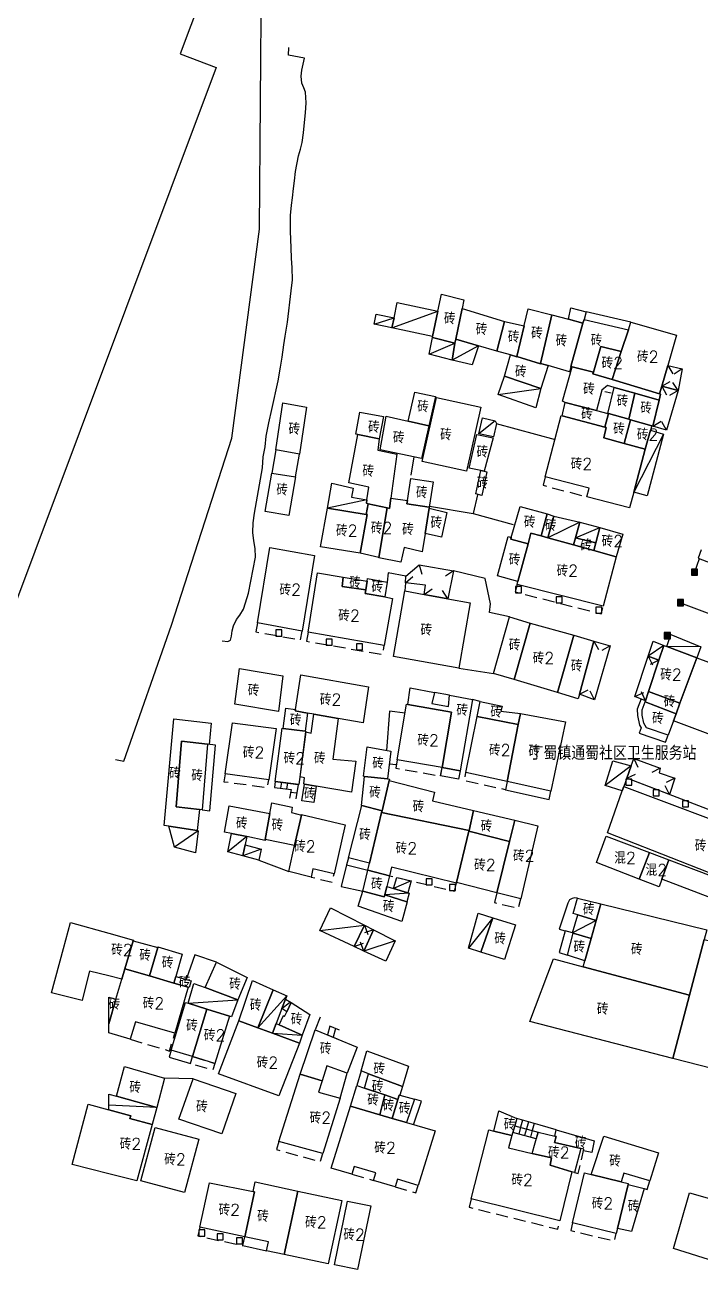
# Model space of a CAD drawing. Header units: millimetres. Extents: x 51 to 1261, y 60 to 1114.
# Drawn here: x 246.7 to 358.4, y 764.7 to 971.5 of the extents above; entities that cross this region are included whole.
import ezdxf

# ---------------------------------------------------------------- set-up
doc = ezdxf.new("R2010")
doc.units = ezdxf.units.MM
doc.linetypes.add('X5', pattern=[3, 2, -1])
doc.layers.add('JMD', color=6, linetype='Continuous')
doc.layers.get('0').off()
doc.styles.add('HZ', font='rs.shx', dxfattribs={"width": 0.8, "bigfont": 'hztxt.shx'})
doc.linetypes.add('443', pattern='A,9.4,[169,AAA.SHX,S=1,R=0,X=0,Y=0.15],0.6', length=10)
doc.linetypes.add('447', pattern='A,8,-1,[148,AAA.SHX,S=1,R=0,X=0,Y=0],-1', length=10)

# ---------------------------------------------------------------- blocks, each defined once
blk = doc.blocks.new('gc291')
blk.add_lwpolyline([(-0.5, -0.5), (0.5, -0.5), (0.5, 0.5), (-0.5, 0.5), (-0.5, -0.5)])
blk = doc.blocks.new('*U16')
at = {"linetype": 'Continuous'}
for points in [[(0, 0), (0.5, 0.5), (-0.5, 0.5)], [(0, 0), (-0.5, 0.5), (-0.5, -0.5)], [(0, 0), (-0.5, -0.5), (0.5, -0.5)], [(0, 0), (0.5, -0.5), (0.5, 0.5)]]:
    blk.add_solid(points, dxfattribs=at)
blk = doc.blocks.new('gc002')
blk.add_lwpolyline([(-0.5, -0.5), (0.5, -0.5), (0.5, 0.5), (-0.5, 0.5), (-0.5, -0.5)])
at = {"linetype": 'Continuous'}
blk.add_blockref('*U16', (0, 0), dxfattribs=at)

msp = doc.modelspace()

# ---------------------------------------------------------------- linework, layer by layer
at = {"layer": 'JMD', "color": 6, "linetype": 'Continuous', "flags": 128}
for points in [[(191.66, 997.16), (209.39, 990.51), (218.16, 1013.89), (281.18, 990.25), (272.37, 966.77), (278.31, 964.54), (240.83, 864.57), (51.1, 935.74), (118.06, 1114.16), (221.06, 1075.52)], [(318.94, 924.73), (317.89, 919.64), (317.75, 918.95), (314.03, 919.89), (314.07, 920.09), (314.93, 924.27), (315.51, 927.1), (319.24, 926.16)], [(314.93, 924.27), (314.07, 920.09), (307.35, 921.49), (307.69, 923.19), (308.19, 925.69)], [(339.08, 922.89), (338.91, 922.27), (336.53, 922.92), (336.9, 924.82), (339.43, 924.15)], [(307.69, 923.19), (307.35, 921.49), (304.41, 922.1), (304.74, 923.76)], [(325.93, 922.58), (324.66, 917.68), (321.63, 918.56), (317.89, 919.64), (318.94, 924.73)], [(333.78, 923.68), (331.9, 915.64), (331.88, 915.54), (327.99, 916.76), (329.18, 921.82), (329.2, 921.92), (329.84, 924.65)], [(336.53, 922.92), (338.91, 922.27), (336.92, 915.12), (336.68, 914.25), (333.17, 915.27), (331.9, 915.64), (333.78, 923.68)], [(346.42, 921.2), (345.24, 917.58), (341.88, 918.42), (340.63, 914.19), (337.12, 915.06), (336.92, 915.12), (338.91, 922.27), (339.08, 922.89)], [(329.18, 921.82), (327.99, 916.76), (327.99, 916.74), (326.94, 917.04), (324.66, 917.68), (325.93, 922.58)], [(352.92, 915.29), (351.93, 911.85), (351.56, 910.6), (343.73, 912.97), (345.24, 917.58), (346.42, 921.2), (346.83, 922.44), (354.38, 920.3)], [(317.75, 918.95), (317.32, 916.17), (313.49, 917.14), (314.03, 919.89)], [(321.63, 918.56), (320.62, 915.42), (317.32, 916.17), (317.75, 918.95), (317.89, 919.64)], [(327.99, 916.76), (331.88, 915.54), (331.9, 915.64), (333.17, 915.27), (331.97, 911.51), (325.94, 913.51), (326.94, 917.04), (327.99, 916.74)], [(345.24, 917.58), (343.73, 912.97), (340.56, 913.93), (340.63, 914.19), (341.88, 918.42)], [(340.63, 914.19), (340.56, 913.93), (343.73, 912.97), (351.56, 910.6), (351.71, 910.56), (351.47, 909.56), (347.5, 910.69), (344.09, 911.67), (342.97, 911.99), (342.02, 911.23), (341.15, 907.85), (335.99, 909.16), (335.54, 909.37), (337.12, 915.06)], [(331.97, 911.51), (331.12, 908.29), (324.91, 910.5), (325.94, 913.51)], [(313.46, 905.34), (310.04, 906.1), (311.15, 910.9), (314.55, 910.15)], [(347.5, 910.69), (346.49, 906.39), (343.12, 907.34), (343, 907.38), (344.09, 911.67)], [(351.47, 909.56), (350.46, 905.27), (350.27, 905.32), (346.76, 906.31), (346.49, 906.39), (347.5, 910.69)], [(293.25, 908.4), (292.08, 900.63), (288.16, 901.33), (289.33, 909.1)], [(322.02, 908.39), (319.64, 897.81), (312.33, 899.43), (314.72, 910.01)], [(341.15, 907.85), (343, 907.38), (343.12, 907.34), (342.53, 905.11), (335.47, 906.98), (335.99, 909.16)], [(305.26, 903.19), (301.71, 903.86), (301.37, 903.92), (302.04, 907.58), (305.93, 906.86)], [(310.04, 906.1), (313.46, 905.34), (312.24, 899.93), (305.42, 901.35), (306.42, 906.91)], [(324.63, 905.71), (324.13, 903.47), (321.73, 903.97), (322.31, 906.63), (324.41, 906.12)], [(335.47, 906.98), (342.53, 905.11), (342.74, 905.05), (342.34, 903.35), (345.72, 902.42), (349.2, 901.46), (347.31, 894.36), (346.61, 891.74), (339.55, 893.59), (339.92, 894.99), (332.69, 896.89), (335.33, 907.02)], [(346.49, 906.39), (346.76, 906.31), (345.72, 902.42), (342.34, 903.35), (342.74, 905.05), (342.53, 905.11), (343.12, 907.34)], [(350.27, 905.32), (350.07, 904.6), (349.2, 901.46), (345.72, 902.42), (346.76, 906.31)], [(347.31, 894.36), (349.2, 901.46), (350.07, 904.6), (352.23, 903.92), (349.5, 893.77)], [(305.26, 903.19), (305.01, 901.28), (308.18, 900.62), (307.19, 893.34), (306.96, 891.66), (306.56, 891.75), (303.44, 892.44), (303.12, 892.51), (303.21, 893.08), (303.53, 895.2), (300.24, 895.87), (301.71, 903.86)], [(322.6, 897.8), (322.04, 897.91), (320.11, 898.31), (321.37, 903.89), (324.09, 903.32)], [(322.6, 897.8), (323.03, 897.71), (322.19, 893.8), (321.22, 894.09), (322.04, 897.91)], [(291.41, 896.86), (290.31, 890.52), (286.43, 891.17), (287.52, 897.51)], [(303.21, 893.08), (303.12, 892.51), (303.44, 892.44), (303.11, 890.67), (296.71, 891.69), (297.41, 895.85), (300.97, 895.01), (300.68, 893.5)], [(313.52, 891.85), (309.83, 892.45), (309.9, 892.95), (310.47, 896.63), (314.17, 896.04)], [(306.56, 891.75), (305.19, 883.57), (302.12, 884.28), (303.27, 890.64), (303.11, 890.67), (303.44, 892.44)], [(309.9, 892.95), (309.83, 892.45), (313.52, 891.85), (313.5, 891.69), (312.82, 887.51), (312.34, 884.51), (309.37, 885.21), (308.81, 882.76), (305.18, 883.52), (305.19, 883.57), (306.56, 891.75), (306.96, 891.66), (307.19, 893.34)], [(333.02, 890.75), (331.99, 887.12), (330.32, 887.59), (329.84, 885.82), (326.97, 886.56), (327.05, 886.86), (328.53, 891.99)], [(303.11, 890.67), (303.27, 890.64), (302.12, 884.28), (295.56, 885.33), (296.71, 891.69)], [(312.82, 887.51), (313.5, 891.69), (316.4, 891), (315.51, 886.89)], [(334.07, 890.41), (333.12, 886.81), (331.99, 887.12), (333.02, 890.75)], [(338.39, 889.41), (337.67, 886.81), (337.34, 885.63), (333.12, 886.81), (334.07, 890.41)], [(331.99, 887.12), (333.12, 886.81), (337.34, 885.63), (340.69, 884.69), (344.41, 883.66), (342.24, 875.52), (328.03, 879.12), (328.16, 879.59), (329.84, 885.82), (330.32, 887.59)], [(341.69, 888.51), (341.03, 885.98), (337.67, 886.81), (338.39, 889.41)], [(344.41, 883.66), (340.69, 884.69), (341.03, 885.98), (341.69, 888.51), (345.52, 887.43)], [(327.05, 886.86), (326.97, 886.56), (329.84, 885.82), (328.16, 879.59), (324.79, 880.51), (326.55, 887.02)], [(341.03, 885.98), (340.69, 884.69), (337.34, 885.63), (337.67, 886.81)], [(294.54, 883.88), (292.5, 871.4), (285.13, 872.75), (287.17, 885.23)], [(299.27, 880.32), (299.11, 878.78), (303.03, 878.19), (302.95, 877.61), (306.16, 877.03), (307.43, 876.8), (306.09, 869.01), (293.49, 871.2), (295.07, 881.03)], [(303.24, 879.67), (303.03, 878.19), (299.11, 878.78), (299.27, 880.32)], [(306.16, 877.03), (302.95, 877.61), (303.03, 878.19), (303.24, 879.67), (303.29, 880.08), (306.56, 879.49)], [(312.68, 877.46), (316.59, 876.75), (320.26, 876.09), (318.39, 865.24), (307.6, 867.19), (309.47, 878.05)], [(330.2, 872.73), (327.52, 863.38), (324.14, 864.39), (326.79, 873.76)], [(337.41, 870.7), (334.7, 861.25), (327.52, 863.38), (330.2, 872.73)], [(340.7, 869.73), (338.33, 860.95), (338.14, 860.22), (334.7, 861.25), (337.41, 870.7)], [(352.27, 869.04), (351.45, 866.57), (349.68, 867.24), (350.5, 869.72)], [(352.75, 868.86), (357.7, 866.98), (354.92, 859.46), (349.76, 861.42), (351.45, 866.57), (352.27, 869.04)], [(357.7, 866.98), (352.75, 868.86), (353.44, 870.82), (358.36, 868.77)], [(376.86, 859.87), (375.54, 856.31), (373.7, 851.33), (372.97, 849.36), (367.08, 851.59), (353.86, 856.59), (354.28, 857.73), (354.92, 859.46), (357.7, 866.98), (367.08, 863.5)], [(289.35, 864.02), (288.6, 858.13), (281.42, 859.33), (282.16, 865.21)], [(298.44, 856.94), (294.46, 857.65), (293.38, 857.84), (291.36, 858.2), (291.4, 858.45), (292.27, 864.15), (303.5, 862.16), (302.59, 856.21)], [(315.62, 848.83), (317.17, 857.98), (309.96, 859.29), (310.34, 862), (314.36, 861.27), (313.95, 859.44), (316.68, 858.92), (316.87, 860.79), (320.65, 860.08), (318.6, 848.31)], [(354.92, 859.46), (354.28, 857.73), (349.21, 859.73), (349.25, 859.88), (349.76, 861.42)], [(291.4, 858.45), (291.36, 858.2), (293.38, 857.84), (293.01, 854.83), (289.38, 855.31), (289.84, 858.66)], [(309.96, 859.29), (317.17, 857.98), (315.62, 848.83), (308.21, 850.12), (309.77, 859.33)], [(328.59, 857.76), (328.22, 855.93), (321.42, 857.26), (321.92, 859.76), (325.54, 859), (325.35, 858.17)], [(354.28, 857.73), (353.86, 856.59), (352.97, 854.18), (349.39, 855.38), (348.99, 856.16), (348.69, 857.52), (348.67, 858.37), (349.21, 859.73)], [(276.9, 852.69), (272.6, 853.18), (271.69, 842.35), (275.57, 841.9), (275.18, 838.43), (270.47, 839.13), (269.7, 839.24), (271.32, 856.89), (277.48, 856.2), (277.16, 852.66)], [(298.44, 856.94), (297.59, 850.25), (301.39, 849.9), (300.66, 844.75), (294.81, 845.78), (292.89, 846.11), (292.78, 846.13), (292.89, 847.13), (292.16, 847.29), (293.1, 854.73), (293.99, 854.55), (294.46, 857.65)], [(328.22, 855.93), (326.36, 846.52), (319.57, 848.03), (321.42, 857.26)], [(326.36, 846.52), (328.22, 855.93), (328.59, 857.76), (336, 856.38), (333.59, 844.92)], [(288.2, 855.3), (286.99, 846.84), (279.78, 847.79), (281, 856.25)], [(289.38, 855.31), (293.01, 854.83), (293.11, 854.82), (293.1, 854.73), (291.97, 846.02), (288.08, 846.54), (289.22, 855.33)], [(276.9, 852.69), (275.98, 841.85), (275.57, 841.9), (271.69, 842.35), (272.6, 853.18)], [(306.61, 846.96), (302.81, 847.39), (302.66, 847.41), (303.28, 852.27), (307.14, 851.55)], [(346.88, 849.13), (346.15, 847.09), (345.66, 845.71), (345.41, 845.02), (342.59, 845.87), (343.86, 849.97)], [(306.61, 846.96), (306.95, 846.92), (306.89, 846.68), (305.71, 841.69), (302.37, 842.55), (302.32, 842.56), (302.81, 847.39)], [(320.85, 841.73), (320.08, 838.44), (305.65, 841.44), (305.71, 841.69), (306.89, 846.68), (314.37, 844.76), (314.05, 843.33)], [(294.81, 845.78), (294.43, 843.08), (292.48, 843.35), (292.89, 846.11)], [(376.32, 834.22), (376.14, 833.73), (374.66, 829.69), (373.35, 826.1), (370.03, 827.4), (367.08, 828.57), (342.94, 838.08), (345.41, 845.02), (345.66, 845.71), (367.08, 837.69)], [(287.18, 841.27), (286.42, 836.96), (286.39, 836.81), (283.38, 837.43), (280.86, 837.95), (279.69, 838.19), (280.48, 842.54)], [(292.41, 841), (291.27, 835.96), (286.42, 836.96), (287.18, 841.27), (287.49, 843.03), (290.84, 842.29), (290.77, 841.41)], [(305.71, 841.69), (305.65, 841.44), (303.66, 833.04), (300.15, 833.91), (302.37, 842.55)], [(291.27, 835.96), (292.41, 841), (292.43, 841.11), (299.61, 839.38), (297.78, 831.26), (294.28, 832.1), (293.99, 830.75), (290.3, 831.68)], [(320.08, 838.44), (320.06, 838.33), (318.04, 829.84), (318.01, 829.72), (307.29, 832.36), (306.96, 830.96), (303.38, 831.87), (303.66, 833.04), (305.65, 841.44)], [(327.65, 840.16), (326.78, 836.64), (320.06, 838.33), (320.08, 838.44), (320.85, 841.73)], [(324.68, 828.14), (326.78, 836.64), (327.65, 840.16), (331.44, 839.21), (328.63, 827.13)], [(275.18, 838.43), (275.33, 838.41), (274.91, 834.76), (271.44, 835.69), (270.47, 839.13)], [(283.38, 837.43), (282.7, 834.26), (280.24, 834.93), (280.86, 837.95)], [(326.78, 836.64), (324.68, 828.14), (318.04, 829.84), (320.06, 838.33)], [(282.7, 834.26), (283.1, 836.07), (285.74, 835.37), (285.37, 833.56)], [(349.88, 834.81), (348.22, 830.39), (341.12, 833.14), (342.76, 837.5)], [(353.11, 833.59), (351.95, 830.4), (351.49, 829.12), (348.22, 830.39), (349.88, 834.81)], [(306.96, 830.96), (306.5, 829.17), (306.15, 827.81), (306.06, 827.47), (302.55, 828.39), (303.38, 831.87)], [(369.97, 827.21), (368.9, 823.95), (367.08, 824.64), (351.95, 830.4), (353.11, 833.59), (367.08, 828.3)], [(309.99, 828.16), (307.6, 828.85), (308.14, 830.68), (310.5, 830.11)], [(306.15, 827.81), (309.82, 826.67), (309.87, 826.65), (308.96, 823.42), (301.76, 825.93), (302.55, 828.39), (306.06, 827.47)], [(307.6, 828.85), (309.99, 828.16), (310.17, 828.11), (309.82, 826.67), (306.15, 827.81), (306.5, 829.17)], [(302.84, 822.79), (301.13, 819.26), (295.44, 821.93), (297.22, 825.67)], [(341.85, 826.31), (341.08, 823.59), (338.06, 824.51), (337.27, 824.75), (337.98, 827.26)], [(358.92, 820.41), (356.52, 811.24), (338.93, 815.93), (339.21, 816.89), (340.24, 820.59), (341.08, 823.59), (341.85, 826.31), (359.35, 822.02)], [(323.99, 824.02), (322.06, 818.33), (320, 818.98), (321.57, 824.77)], [(322.06, 818.33), (323.99, 824.02), (327.76, 822.84), (325.95, 817.12)], [(341.08, 823.59), (340.24, 820.59), (337.28, 821.48), (337.17, 821.51), (338.06, 824.51)], [(264.6, 820.22), (263.24, 815.6), (262.73, 813.87), (260.57, 814.4), (257.37, 815.17), (256.57, 811.94), (256.18, 810.37), (251.09, 811.62), (253.09, 818.94), (254.26, 823.21), (260.57, 821.45), (264.63, 820.31)], [(302.73, 818.52), (304.31, 822.04), (307.86, 820.22), (306.34, 816.84)], [(340.24, 820.59), (339.21, 816.89), (336.33, 817.83), (337.28, 821.48)], [(268.66, 819.11), (267.28, 814.41), (263.24, 815.6), (264.6, 820.22)], [(359.57, 820.24), (362.86, 819.37), (367.08, 818.26), (369.45, 817.64), (368.51, 813), (375.51, 811.13), (374.32, 802.61), (373.58, 797.35), (373.35, 795.72), (367.08, 797.33), (353.77, 800.77), (356.52, 811.24), (358.92, 820.41)], [(271.62, 814.33), (271.3, 813.23), (267.28, 814.41), (268.66, 819.11), (268.69, 819.21), (272.7, 818)], [(338.93, 815.93), (356.52, 811.24), (353.77, 800.77), (330.14, 806.87), (334.04, 817.23)], [(267.28, 814.41), (271.3, 813.23), (273.67, 812.54), (271.48, 804.97), (264.96, 806.84), (264.11, 803.93), (260.57, 805.02), (260.57, 806.51), (261.75, 810.55), (262.73, 813.87), (263.24, 815.6)], [(281.91, 810.48), (276.47, 812.47), (278.39, 816.66), (283.44, 814.15)], [(273.67, 812.54), (271.3, 813.23), (271.62, 814.33), (274.19, 813.58), (273.87, 812.48)], [(276.47, 812.47), (281.91, 810.48), (280.84, 807.64), (280.49, 807.75), (276.76, 808.92), (273.67, 809.88), (274.63, 813.15)], [(287.72, 812.11), (285.17, 805.82), (282.06, 806.96), (284.32, 813.63)], [(289.76, 810.59), (289.16, 809.03), (288.2, 806.52), (287.59, 804.93), (285.17, 805.82), (287.72, 812.11), (289.96, 811.11)], [(261.75, 810.55), (260.57, 806.51), (260.57, 810.87)], [(273.67, 809.88), (276.76, 808.92), (274.4, 801.07), (270.89, 802.13), (273.22, 810.02)], [(292.54, 804.63), (288.7, 806.3), (289.42, 807.84), (289.61, 807.71), (289.97, 808.49), (290.68, 810.01), (293.8, 808.03)], [(290.68, 810.01), (289.97, 808.49), (289.16, 809.03), (289.76, 810.59)], [(280.49, 807.75), (278.09, 799.96), (274.4, 801.07), (276.76, 808.92)], [(285.17, 805.82), (287.59, 804.93), (292.05, 803.29), (288.67, 794.58), (278.69, 798.25), (282.06, 806.96)], [(288.7, 806.3), (292.54, 804.63), (292.05, 803.29), (287.59, 804.93), (288.2, 806.52)], [(295.81, 797.07), (292.18, 798.18), (294.68, 805.5), (301.62, 802.66), (299.94, 798.31), (296.57, 799.56)], [(309.1, 796.15), (303.5, 798.25), (302.24, 798.72), (303.21, 802.04), (310.07, 799.47)], [(268.49, 792.67), (261.82, 794.51), (263.15, 799.42), (269.8, 797.52)], [(281.56, 794.99), (279.23, 788.31), (272.16, 790.71), (274.49, 797.4)], [(295.81, 797.07), (295.19, 795.18), (298.77, 794.19), (295.95, 785.05), (288.68, 787.04), (292.18, 798.18)], [(309.1, 796.15), (308.67, 794.69), (308.54, 794.72), (308.32, 794), (306.15, 794.74), (302.81, 795.88), (303.5, 798.25)], [(261.82, 794.51), (268.49, 792.67), (267.72, 789.83), (264.06, 790.83), (264.2, 791.28), (260.57, 792.27), (260.57, 794.86)], [(302.81, 795.88), (306.15, 794.74), (305.33, 791.47), (300.48, 792.89), (301.55, 796.32)], [(308.32, 794), (307.39, 790.86), (305.33, 791.47), (306.15, 794.74)], [(308.67, 794.69), (311.05, 794.04), (309.78, 790.16), (307.39, 790.86), (308.32, 794), (308.54, 794.72)], [(260.57, 792.27), (264.2, 791.28), (264.06, 790.83), (267.72, 789.83), (265.21, 780.53), (260.57, 781.71), (254.5, 783.26), (257.15, 793.21)], [(305.33, 791.47), (307.39, 790.86), (309.78, 790.16), (314.49, 788.78), (311.7, 779.78), (308.25, 780.8), (307.86, 779.56), (304.31, 780.6), (304.7, 781.84), (301.13, 782.89), (300.74, 781.65), (297.29, 782.66), (300.48, 792.89)], [(327.18, 788.05), (324.18, 788.77), (325.02, 792.12), (327.97, 790.86)], [(275.46, 787.44), (273.1, 778.64), (265.86, 780.55), (268.23, 789.36)], [(324.18, 788.77), (327.18, 788.05), (326.62, 786.02), (330.54, 785.08), (333.72, 784.32), (333.48, 783.13), (337.07, 782.05), (335.08, 773.91), (320.46, 777.55), (323.36, 788.97)], [(334.24, 787.94), (334.47, 787.89), (334.19, 786.86), (338.53, 785.89), (337.49, 781.92), (337.07, 782.05), (333.48, 783.13), (333.72, 784.32), (330.54, 785.08), (331.5, 788.61)], [(338.53, 785.89), (334.19, 786.86), (334.47, 787.89), (334.24, 787.94), (334.47, 788.97), (340.77, 787.18), (340.36, 785.21), (339.01, 785.51), (339.07, 785.77)], [(345.21, 780.4), (340.25, 781.59), (342.33, 787.93), (351.37, 785.18), (349.94, 780.56), (345.65, 781.83)], [(284.41, 778.76), (284.66, 778.71), (283.02, 771.31), (275.62, 772.91), (277.23, 780.22)], [(291.79, 778.85), (289.55, 768.37), (286.65, 768.99), (286.98, 770.46), (283.02, 771.31), (284.66, 778.71), (284.41, 778.76), (284.73, 780.37)], [(340.25, 781.59), (345.21, 780.4), (346.39, 780.12), (346.35, 779.95), (344.59, 772.68), (344.39, 771.86), (337.19, 773.59), (339.18, 781.85)], [(289.55, 768.37), (291.79, 778.85), (299.05, 777.28), (296.81, 766.81)], [(344.59, 772.68), (346.35, 779.95), (349, 779.26), (346.92, 772.17)], [(359.82, 777.62), (361.74, 777.07), (365.73, 775.93), (367.08, 775.54), (368.83, 775.04), (373.1, 773.81), (377.2, 772.63), (375.15, 764.66), (369.67, 766.09), (369.34, 764.98), (367.08, 765.49), (366.21, 765.68), (366.57, 766.91), (361.02, 768.41), (360.68, 767.22), (353.84, 769.36), (356.52, 778.57)], [(303.84, 776.43), (301.67, 765.89), (297.86, 766.65), (300.03, 777.18)]]:
    msp.add_lwpolyline(points, close=True, dxfattribs=at)
at = {"layer": 'JMD', "color": 6, "linetype": '443', "flags": 128}
for points in [[(261.67, 850.2), (263.08, 849.88), (270.92, 872.38), (280.87, 903.28), (285.46, 937.81), (285.78, 979.97), (285.95, 996.73)], [(342.51, 911), (343.57, 910.76)], [(324.55, 905.71), (334.3, 903.07)], [(288.16, 901.33), (287.52, 897.51)], [(291.41, 896.86), (292.08, 900.63)], [(310.95, 900.2), (310.46, 897.14)], [(321.49, 893.93), (320.76, 890.83), (327.38, 888.99)], [(313.55, 892.04), (320.76, 890.83)], [(358.12, 883.34), (357.33, 881.12)], [(309.65, 880.46), (306.75, 881.03), (306.56, 879.49)], [(309.59, 879.39), (309.47, 878.05)], [(326.79, 873.76), (323.44, 874.45), (323.63, 875.88), (322.76, 880.09), (317.52, 881.36)], [(355.01, 876.09), (367.08, 871.55)], [(318.39, 865.24), (324.14, 864.39)], [(316.87, 860.79), (314.36, 861.27)], [(321.92, 859.76), (320.65, 860.08)], [(309.52, 857.85), (306.95, 858.16), (306.47, 851.67)], [(306.9, 849.47), (308.08, 849.36)], [(285.37, 833.56), (290.3, 831.68)], [(299.86, 832.75), (298.94, 829.2), (302.55, 828.39)], [(337.98, 827.26), (337.57, 827.31), (337.13, 827.2), (336.67, 826.96), (336.4, 826.45), (335, 822.15), (335.94, 821.88)], [(278.39, 816.66), (274.79, 817.88), (273.33, 813.83)], [(295.49, 807.6), (294.68, 805.5)], [(302.24, 798.72), (301.55, 796.32)], [(274.49, 797.4), (269.8, 797.52)], [(298.77, 794.19), (299.94, 798.31)], [(334.47, 788.97), (331.81, 789.74)], [(349, 779.26), (349.5, 779.13), (349.94, 780.56)]]:
    msp.add_lwpolyline(points, dxfattribs=at)
at = {"layer": 'JMD', "color": 6, "linetype": '447', "flags": 128}
msp.add_lwpolyline([(279.3, 869.78), (280.21, 869.65), (280.67, 869.89), (280.86, 870.54), (280.94, 871.43), (281.16, 872.29), (281.65, 873.32), (282.24, 874.02), (282.81, 875.02), (283.13, 876.07), (283.64, 877.66), (284.8, 883.6), (284.75, 885.06), (284.53, 886.3), (284.37, 887.71), (284.4, 889.27), (284.62, 890.89), (285.99, 898.35), (286.1, 900.19), (286.4, 901.84), (286.58, 903.59), (286.99, 905.83), (287.5, 907.99), (288.56, 912.77), (288.93, 915.01), (289.23, 916.69), (289.5, 918.71), (289.72, 920.11), (290.12, 922.46), (290.72, 927.65), (290.9, 929.46), (290.88, 931.4), (290.77, 933.05), (290.72, 934.72), (290.58, 937.5), (290.61, 940.09), (290.74, 941.77), (290.93, 942.98), (291.09, 944.52), (291.23, 945.82), (291.42, 947.36), (291.9, 949.95), (292.23, 951.06), (292.5, 952.16), (292.74, 953.73), (292.93, 955.46), (293.06, 957.02), (293.17, 958.72), (293.06, 960.43), (292.77, 961.18), (292.47, 961.94), (292.36, 963.1), (292.47, 964.1), (292.88, 966.07), (290.26, 966.55), (290.31, 967.82)], dxfattribs=at)
at = {"layer": 'JMD', "color": 6}
for points in [[(304.41, 922.1), (307.69, 923.19)], [(307.35, 921.49), (314.93, 924.27)], [(339.08, 922.89), (346.42, 921.2), (346.83, 922.44), (339.43, 924.15), (339.08, 922.89)], [(313.49, 917.14), (317.75, 918.95)], [(321.63, 918.56), (317.32, 916.17)], [(324.91, 910.5), (331.97, 911.51)], [(324.41, 906.12), (321.73, 903.97)], [(352.23, 903.92), (347.31, 894.36)], [(303.21, 893.08), (296.71, 891.69)], [(338.39, 889.41), (333.12, 886.81)], [(337.67, 886.81), (341.69, 888.51)], [(358.44, 884.82), (357.92, 883.42), (367.08, 879.91)], [(352.27, 869.04), (349.68, 867.24)], [(358.36, 868.77), (352.75, 868.86)], [(348.5, 860.18), (347.87, 858.51), (347.89, 857.43), (348.24, 855.83), (348.54, 855.4), (348.22, 854.51), (352.56, 853.05), (352.97, 854.18)], [(275.98, 841.85), (277.28, 841.7), (278.19, 852.54), (276.9, 852.69), (275.98, 841.85)], [(315.62, 848.83), (318.6, 848.31), (318.36, 846.93), (315.39, 847.45), (315.62, 848.83)], [(346.88, 849.13), (342.59, 845.87)], [(326.1, 845.17), (333.31, 843.55), (333.59, 844.92), (326.36, 846.52), (326.1, 845.17)], [(367.08, 839.03), (346.15, 847.09), (345.66, 845.71)], [(275.33, 838.41), (271.44, 835.69)], [(283.38, 837.43), (280.24, 834.93)], [(285.74, 835.37), (282.7, 834.26)], [(300.16, 833.91), (299.86, 832.75), (303.38, 831.87), (303.66, 833.04)], [(310.5, 830.11), (307.6, 828.85)], [(310.17, 828.11), (306.15, 827.81)], [(323.99, 824.02), (320, 818.98)], [(341.08, 823.59), (337.17, 821.51)], [(295.44, 821.93), (302.84, 822.79)], [(337.17, 821.51), (335.94, 821.88), (334.99, 818.26), (336.33, 817.83)], [(307.86, 820.22), (302.73, 818.52)], [(289.96, 811.11), (285.17, 805.82)], [(273.67, 809.88), (281.91, 810.48)], [(289.16, 809.03), (290.41, 810.01)], [(287.59, 804.93), (292.54, 804.63)], [(270.55, 800.98), (274.05, 799.92), (274.4, 801.07), (270.89, 802.13), (270.55, 800.98)], [(268.49, 792.67), (260.57, 793.05)], [(310.93, 789.82), (312.21, 793.72), (311.05, 794.04)], [(282.7, 769.85), (286.65, 768.99)]]:
    msp.add_lwpolyline(points, dxfattribs=at)
at = {"layer": 'JMD', "color": 6, "linetype": 'Continuous', "flags": 128}
for points in [[(354.61, 911.13), (351.93, 911.85), (352.92, 915.29), (355.29, 914.73), (354.61, 911.13)], [(352.92, 915.29), (353.73, 913.9)], [(355.29, 914.73), (353.95, 913.86)], [(351.93, 911.85), (353.32, 912.64)], [(354.61, 911.13), (353.76, 912.49)], [(354.61, 911.13), (352.69, 904.6), (350.46, 905.27), (351.47, 909.56), (351.71, 910.56), (351.56, 910.6), (351.93, 911.85), (354.61, 911.13)], [(351.93, 911.85), (352.71, 910.46)], [(354.61, 911.13), (353.21, 910.35)], [(350.46, 905.27), (351.85, 906.07)], [(352.69, 904.6), (351.93, 906)], [(316.59, 876.75), (312.68, 877.46), (312.88, 878.96), (309.59, 879.39), (309.65, 880.46), (311.85, 882.36), (317.52, 881.36), (316.59, 876.75)], [(311.85, 882.36), (312.28, 880.82)], [(309.59, 879.39), (310.82, 880.41)], [(317.52, 881.36), (316.2, 880.46)], [(312.68, 877.46), (313.98, 878.4)], [(316.59, 876.75), (315.69, 878.08)], [(338.33, 860.95), (340.7, 869.73), (343.41, 868.94), (340.82, 860.05), (338.33, 860.95)], [(340.7, 869.73), (341.48, 868.33)], [(343.41, 868.94), (342.01, 868.17)], [(351.45, 866.57), (349.76, 861.42), (349.25, 859.88), (347.49, 860.58), (349.68, 867.24), (351.45, 866.57)], [(349.68, 867.24), (350.37, 865.8)], [(351.45, 866.57), (350.01, 865.88)], [(338.33, 860.95), (339.75, 861.69)], [(340.82, 860.05), (340.09, 861.47)], [(347.49, 860.58), (348.94, 861.26)], [(349.25, 859.88), (348.57, 861.33)], [(346.15, 847.09), (346.88, 849.13), (347.31, 850.33), (351.68, 848.74), (351.47, 847.96), (354.06, 847.07), (353.18, 844.38), (346.15, 847.09)], [(347.31, 850.33), (347.99, 848.88)], [(351.68, 848.74), (350.26, 848.01)], [(288.08, 846.54), (287.92, 845.56)], [(288.08, 846.54), (287.92, 845.56), (290.68, 845.24), (290.43, 843.78)], [(288.08, 846.54), (291.84, 846.05), (291.45, 843.66)], [(289.08, 846.41), (288.92, 845.44)], [(290.07, 846.28), (289.91, 845.33)], [(346.15, 847.09), (347.61, 847.76)], [(354.06, 847.07), (352.63, 846.35)], [(290.6, 844.77), (291.61, 844.65)], [(353.18, 844.38), (352.5, 845.83)], [(304.31, 822.04), (302.73, 818.52), (301.13, 819.26), (302.84, 822.79), (304.31, 822.04)], [(304.31, 822.04), (302.8, 821.51)], [(302.84, 822.79), (303.35, 821.27)], [(301.13, 819.26), (302.63, 819.8)], [(302.73, 818.52), (302.17, 820.01)], [(297.09, 806.09), (296.7, 804.67)], [(298.68, 805.44), (297.09, 806.09)], [(298.02, 805.71), (297.62, 804.29)], [(296.7, 804.67), (298.28, 804.02)], [(327.97, 790.86), (327.63, 789.66)], [(331.81, 789.74), (327.97, 790.86)], [(328.93, 790.58), (328.6, 789.39)], [(331.2, 787.5), (327.32, 788.54)], [(327.64, 789.65), (327.33, 788.54)], [(327.63, 789.66), (331.5, 788.61)], [(328.61, 789.39), (328.3, 788.28)], [(329.57, 789.13), (329.27, 788.02)], [(329.89, 790.3), (329.57, 789.13)], [(330.54, 788.87), (330.23, 787.76)], [(330.85, 790.02), (330.54, 788.87)], [(331.5, 788.61), (331.2, 787.5)]]:
    msp.add_lwpolyline(points, dxfattribs=at)
at = {"layer": 'JMD', "color": 6, "linetype": 'X5', "flags": 128}
for points in [[(332.69, 896.89), (332.33, 895.49), (339.55, 893.59)], [(328.03, 879.12), (327.7, 877.87), (341.9, 874.26), (342.24, 875.52)], [(285.13, 872.75), (284.89, 871.27), (292.26, 869.92), (292.5, 871.4)], [(293.49, 871.2), (293.25, 869.72), (305.83, 867.53), (306.09, 869.01)], [(308.21, 850.12), (307.98, 848.74), (315.39, 847.45), (315.62, 848.83)], [(279.78, 847.79), (279.6, 846.5), (286.8, 845.55), (286.99, 846.84)], [(326.36, 846.52), (326.1, 845.17), (319.29, 846.66), (319.57, 848.03)], [(294.28, 832.1), (293.99, 830.75), (297.48, 829.88), (297.78, 831.26)], [(307.29, 832.36), (306.96, 830.96), (317.71, 828.4), (318.01, 829.72)], [(324.68, 828.14), (324.28, 826.52), (328.28, 825.63), (328.63, 827.13)], [(264.11, 803.93), (270.62, 802), (271.48, 804.97)], [(274.4, 801.07), (278.09, 799.96), (277.73, 798.82), (274.05, 799.92)], [(288.68, 787.04), (288.26, 785.7), (295.54, 783.72), (295.95, 785.05)], [(337.49, 781.92), (338.1, 781.74), (339.07, 785.77), (338.53, 785.89)], [(300.74, 781.65), (304.31, 780.6)], [(307.86, 779.56), (311.32, 778.54), (311.7, 779.78)], [(320.46, 777.55), (320.11, 776.19), (334.74, 772.55), (335.08, 773.91)], [(275.62, 772.91), (275.29, 771.44), (282.7, 769.85), (283.02, 771.31)], [(337.19, 773.59), (336.88, 772.32), (344.09, 770.6), (344.39, 771.86)]]:
    msp.add_lwpolyline(points, dxfattribs=at)

# ---------------------------------------------------------------- block references
at = {"layer": 'JMD', "color": 6}
for name, p in [('gc002', (357.33, 881.12)), ('gc291', (328.24, 878.24)), ('gc291', (334.96, 876.54)), ('gc291', (341.53, 874.87)), ('gc002', (355.01, 876.09)), ('gc291', (288.65, 871.08)), ('gc002', (352.85, 870.64)), ('gc291', (296.98, 869.58)), ('gc291', (301.97, 868.79)), ('gc291', (346.49, 846.42)), ('gc291', (351.02, 844.68)), ('gc291', (355.84, 842.83)), ('gc291', (313.52, 829.94)), ('gc291', (317.34, 829.03)), ('gc291', (275.96, 771.92)), ('gc291', (278.97, 771.28)), ('gc291', (282.16, 770.62))]:
    msp.add_blockref(name, p, dxfattribs=at)

# ---------------------------------------------------------------- texts
at = {"layer": 'JMD', "color": 6, "style": 'HZ'}
for s, height, p in [('砖', 1.92, (315.94, 922.1)), ('砖', 1.92, (321.19, 920.3)), ('砖', 1.92, (326.5, 919.05)), ('砖', 1.92, (330.34, 919.69)), ('砖', 1.92, (334.39, 918.42)), ('砖', 1.92, (340.18, 918.5)), ('砖2', 1.92, (341.97, 914.75)), ('砖2', 1.92, (347.84, 915.77)), ('砖', 1.92, (327.67, 913.32)), ('砖', 1.92, (338.94, 910.45)), ('砖', 1.92, (344.48, 908.48)), ('砖', 1.92, (311.54, 907.54)), ('砖', 1.92, (338.6, 906.32)), ('砖', 1.92, (348.39, 907.32)), ('砖', 1.92, (303.41, 904.16)), ('砖', 1.92, (290.26, 903.84)), ('砖', 1.92, (307.51, 902.4)), ('砖', 1.92, (315.31, 902.91)), ('砖', 1.92, (343.9, 903.85)), ('砖2', 1.92, (347.81, 902.91)), ('砖', 1.92, (321.32, 900.06)), ('砖2', 1.92, (336.88, 898.07)), ('砖', 1.92, (302.47, 896.88)), ('砖', 1.92, (288.25, 893.79)), ('砖', 1.92, (321.34, 894.94)), ('砖', 1.92, (311.32, 893.34)), ('砖', 1.92, (313.72, 888.35)), ('砖', 1.92, (329.15, 888.46)), ('砖', 1.92, (332.62, 887.95)), ('砖2', 1.92, (298.11, 887.03)), ('砖2', 1.92, (303.87, 887.46)), ('砖', 1.92, (309.03, 887.25)), ('砖', 1.92, (338.44, 884.64)), ('砖2', 1.92, (341.98, 885.3)), ('砖', 1.92, (326.64, 882.24)), ('砖2', 1.92, (334.54, 880.4)), ('砖2', 1.92, (288.76, 877.26)), ('砖', 1.92, (300.31, 878.43)), ('砖', 1.92, (303.97, 877.77)), ('砖2', 1.92, (298.48, 872.99)), ('砖', 1.92, (312.06, 870.64)), ('砖', 1.92, (326.65, 868.16)), ('砖2', 1.92, (330.59, 865.97)), ('砖', 1.92, (336.91, 864.69)), ('砖2', 1.92, (351.67, 863.23)), ('砖', 1.92, (283.52, 860.67)), ('砖2', 1.92, (295.43, 859.12)), ('砖', 1.92, (352.23, 858.77)), ('砖', 1.92, (318, 857.37)), ('砖', 1.92, (323.61, 857.09)), ('砖', 1.92, (290.48, 855.75)), ('砖', 1.92, (350.32, 856.02)), ('砖2', 1.92, (311.55, 852.39)), ('砖2', 1.92, (282.71, 850.37)), ('砖2', 1.92, (323.38, 850.77)), ('砖', 1.92, (329.9, 850.62)), ('丁蜀镇通蜀社区卫生服务站', 2.3, (330.07, 850.09)), ('砖2', 1.92, (289.44, 849.41)), ('砖', 1.92, (294.47, 849.43)), ('砖', 1.92, (304.1, 848.59)), ('砖', 1.92, (270.53, 846.96)), ('砖', 1.92, (274.2, 846.55)), ('砖', 1.92, (292.82, 843.59)), ('砖', 1.92, (303.6, 843.77)), ('砖', 1.92, (310.76, 841.45)), ('砖', 1.92, (281.58, 838.7)), ('砖', 1.92, (287.46, 838.38)), ('砖', 1.92, (321.99, 838.21)), ('砖', 1.92, (301.93, 836.81)), ('砖2', 1.92, (291.18, 834.85)), ('砖2', 1.92, (307.96, 834.55)), ('砖', 1.92, (357.37, 834.97)), ('砖2', 1.92, (320.92, 831.78)), ('砖2', 1.92, (327.35, 833.29)), ('混2', 1.92, (344.08, 832.95)), ('混2', 1.92, (349.25, 830.96)), ('砖', 1.92, (303.9, 828.66)), ('砖', 1.92, (305.86, 824.94)), ('砖', 1.92, (338.91, 824.45)), ('砖', 1.92, (324.27, 819.61)), ('砖2', 1.92, (260.97, 817.75)), ('砖', 1.92, (337.34, 818.26)), ('砖', 1.92, (346.84, 817.85)), ('砖', 1.92, (265.61, 816.86)), ('砖', 1.92, (269.32, 815.64)), ('砖', 1.92, (272.14, 812.43)), ('砖', 1.92, (280.46, 812.11)), ('砖2', 1.92, (266.17, 808.92)), ('砖', 1.92, (260.54, 808.81)), ('砖', 1.92, (283.87, 808.65)), ('砖', 1.92, (341.2, 807.99)), ('砖', 1.92, (273.35, 805.25)), ('砖', 1.92, (290.65, 806.29)), ('砖2', 1.92, (276.26, 803.63)), ('砖', 1.92, (295.44, 801.45)), ('砖2', 1.92, (284.99, 799.12)), ('砖', 1.92, (304.29, 798.1)), ('砖', 1.92, (263.97, 795.03)), ('砖', 1.92, (304.02, 795.2)), ('砖', 1.92, (303.27, 792.95)), ('砖', 1.92, (274.99, 791.85)), ('砖', 1.92, (305.8, 792.06)), ('砖', 1.92, (308.49, 791.57)), ('砖2', 1.92, (293.74, 790)), ('砖', 1.92, (325.82, 788.92)), ('砖2', 1.92, (262.37, 785.7)), ('砖2', 1.92, (304.43, 785.04)), ('砖2', 1.92, (333.14, 784.27)), ('砖', 1.92, (337.56, 785.92)), ('砖2', 1.92, (269.73, 783.12)), ('砖', 1.92, (343.25, 782.86)), ('砖2', 1.92, (327.08, 779.74)), ('砖2', 1.92, (340.35, 775.85)), ('砖2', 1.92, (278.7, 774.79)), ('砖', 1.92, (285.09, 773.74)), ('砖', 1.92, (346.29, 775.4)), ('砖2', 1.92, (293, 772.72)), ('砖2', 1.92, (299.32, 770.68))]:
    msp.add_text(s, height=height, dxfattribs=at).set_placement(p)

doc.saveas('drawing.dxf')
